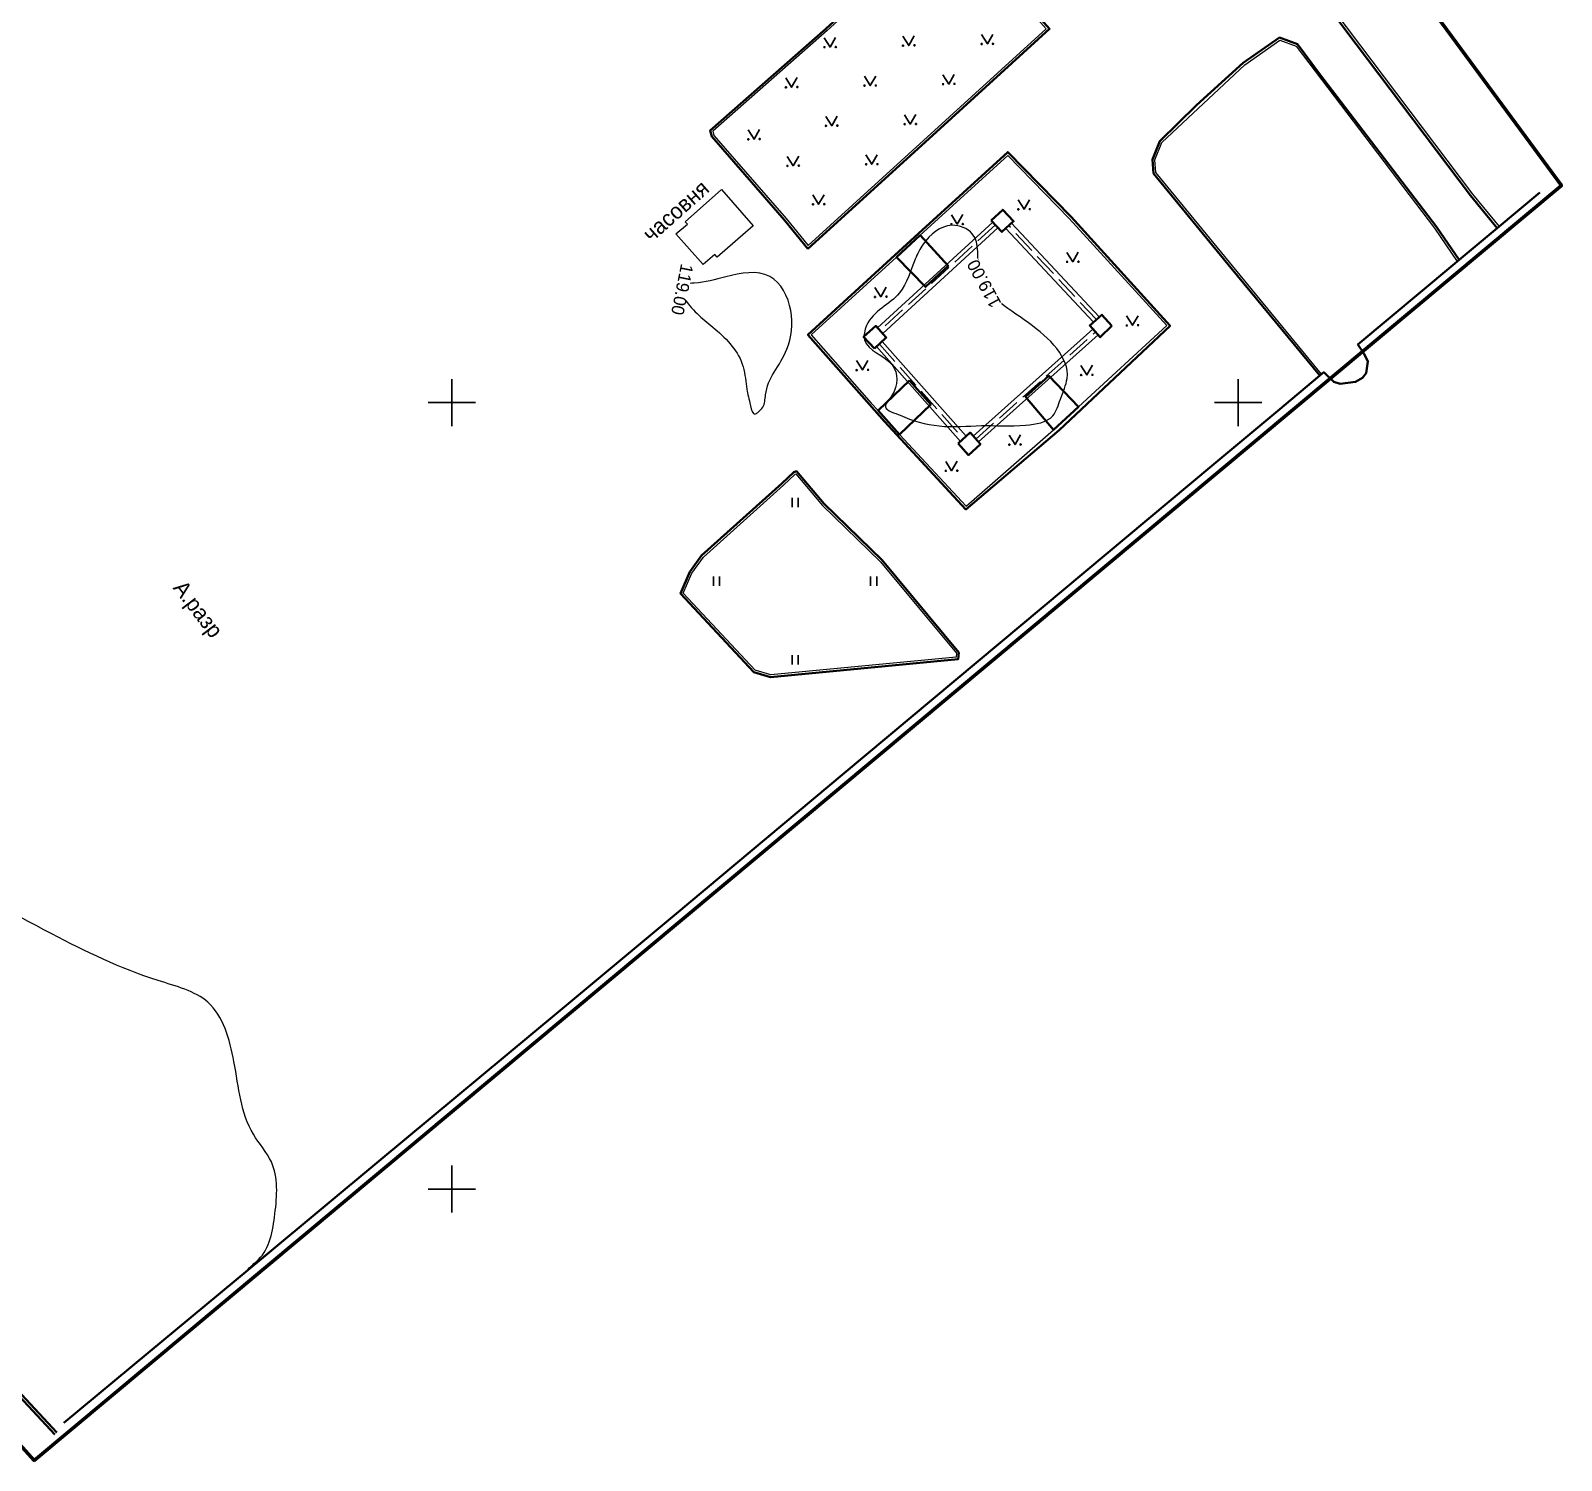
# Model space of a CAD drawing. Header units: millimetres. Extents: x 2326659 to 2326921, y 353133 to 353431.
# Drawn here: x 2326823.2 to 2326920.6, y 353132.7 to 353223.7 of the extents above; entities that cross this region are included whole.
import ezdxf

# ---------------------------------------------------------------- set-up
doc = ezdxf.new("R2010")
doc.units = ezdxf.units.MM
doc.linetypes.add('g_03x1', pattern=[4, 3, -1])
for name, color, linetype in [('03_Здания и строения', 7, 'Continuous'), ('06_Инженерно-технические сооружения', 7, 'Continuous'), ('10_Границы покрытий и угодий', 7, 'Continuous'), ('13_Растительность', 7, 'Continuous'), ('14_Ограждения', 7, 'Continuous'), ('19_Горизонтали', 7, 'Continuous'), ('pl_Планшетная_сетка', 7, 'Continuous')]:
    doc.layers.add(name, color=color, linetype=linetype)
doc.layers.add('0_ГРАНИЦЫ ПРОЕКТИРОВАНИЯ_Ном._пера__44', color=7, linetype='Continuous', lineweight=60, true_color=0x029e21)
doc.styles.add('pragmai.shx', font='pragmai.shx')

# ---------------------------------------------------------------- blocks, each defined once
blk = doc.blocks.new('BL_333')
at = {"color": 0}
for p, q in [((0, -1.5), (0, 1.5)), ((-1.5, 0), (1.5, 0))]:
    blk.add_line(p, q, dxfattribs=at)

msp = doc.modelspace()

# ---------------------------------------------------------------- linework, layer by layer
at = {"layer": '03_Здания и строения', "color": 7, "linetype": 'Continuous', "lineweight": 20, "ltscale": 0.5, "transparency": 33554559}
msp.add_polyline3d([(2326867.14, 353213.55, 119.85), (2326869.16, 353211.24, 119.74), (2326866.87, 353209.25, 119.42), (2326866.725, 353209.422, 119.331), (2326865.97, 353208.79, 118.94), (2326864.25, 353210.73, 118.99), (2326864.98, 353211.341, 119.432), (2326864.84, 353211.5, 119.53), (2326867.14, 353213.55, 119.85)], dxfattribs=at)
at = {"layer": '06_Инженерно-технические сооружения', "color": 5, "linetype": 'Continuous', "lineweight": 20, "ltscale": 0.5, "flags": 128}
for points, elevation in [([(2326901.452, 353236.65), (2326899.215, 353234.158), (2326906.091, 353224.936), (2326914.898, 353213.263), (2326916.59, 353211.195)], 118.91), ([(2326872.656, 353209.988), (2326879.989, 353216.661), (2326887.799, 353223.771), (2326881.619, 353230.717), (2326873.87, 353223.658), (2326866.589, 353217.249), (2326866.656, 353216.992), (2326871.255, 353211.707), (2326872.656, 353209.988)], 118.89), ([(2326905.307, 353201.818), (2326894.766, 353214.629), (2326894.702, 353215.437), (2326895.137, 353216.544), (2326900.415, 353221.483), (2326902.652, 353223.042), (2326903.677, 353222.664), (2326912.478, 353211.092), (2326913.93, 353208.972)], 118.822), ([(2326864.716, 353187.891), (2326865.251, 353189.165), (2326865.992, 353190.169), (2326871.092, 353194.75), (2326871.82, 353195.449), (2326871.862, 353195.464), (2326873.56, 353193.457), (2326877.26, 353189.878), (2326882.088, 353184.062), (2326882.057, 353183.818), (2326870.284, 353182.695), (2326869.291, 353182.994), (2326864.716, 353187.891)], 118.7)]:
    msp.add_lwpolyline(points, dxfattribs=dict(at, elevation=elevation))
at = {"layer": '06_Инженерно-технические сооружения', "color": 7, "linetype": 'Continuous', "lineweight": 20, "ltscale": 0.5, "transparency": 33554559, "flags": 128}
for points, elevation in [([(2326901.452, 353236.65), (2326899.215, 353234.158), (2326906.091, 353224.936), (2326914.898, 353213.263), (2326916.59, 353211.195)], 118.91), ([(2326872.656, 353209.988), (2326879.989, 353216.661), (2326887.799, 353223.771), (2326881.619, 353230.717), (2326873.87, 353223.658), (2326866.589, 353217.249), (2326866.656, 353216.992), (2326871.255, 353211.707), (2326872.656, 353209.988)], 118.89), ([(2326905.307, 353201.818), (2326894.766, 353214.629), (2326894.702, 353215.437), (2326895.137, 353216.544), (2326900.415, 353221.483), (2326902.652, 353223.042), (2326903.677, 353222.664), (2326912.478, 353211.092), (2326913.93, 353208.972)], 118.822), ([(2326882.702, 353193.417), (2326888.26, 353198.27), (2326889.85, 353199.74), (2326895.46, 353204.898), (2326889.261, 353211.707), (2326885.344, 353215.721), (2326879.782, 353210.636), (2326878.27, 353209.254), (2326872.85, 353204.299), (2326876.662, 353199.969), (2326877.1, 353199.5), (2326878.46, 353197.98), (2326882.702, 353193.417)], 118.99), ([(2326864.716, 353187.891), (2326865.251, 353189.165), (2326865.992, 353190.169), (2326871.092, 353194.75), (2326871.82, 353195.449), (2326871.862, 353195.464), (2326873.56, 353193.457), (2326877.26, 353189.878), (2326882.088, 353184.062), (2326882.057, 353183.818), (2326870.284, 353182.695), (2326869.291, 353182.994), (2326864.716, 353187.891)], 118.7)]:
    msp.add_lwpolyline(points, dxfattribs=dict(at, elevation=elevation))
at = {"layer": '10_Границы покрытий и угодий', "color": 1, "linetype": 'Continuous', "lineweight": 35, "ltscale": 0.5, "elevation": 118.672, "flags": 128}
msp.add_lwpolyline([(2326781.854, 353260.762), (2326777.857, 353266.181), (2326765.779, 353281.529), (2326757.118, 353292.489), (2326749.697, 353302.11), (2326741.285, 353313.073), (2326740.384, 353314.327), (2326738.39, 353315.588), (2326736.985, 353316.107), (2326734.352, 353315.953), (2326732.623, 353314.991), (2326730.268, 353312.994), (2326725.189, 353308.495), (2326714.679, 353299.255), (2326703.329, 353289.305), (2326693.556, 353280.557), (2326693.155, 353278.428), (2326693.611, 353276.783), (2326694.775, 353275.024), (2326697.645, 353271.74), (2326778.005, 353184.898), (2326824.883, 353134.52)], dxfattribs=at)
at = {"layer": '10_Границы покрытий и угодий', "color": 7, "linetype": 'Continuous', "lineweight": 35, "ltscale": 0.5, "transparency": 33554559, "elevation": 118.672, "flags": 128}
msp.add_lwpolyline([(2326781.854, 353260.762), (2326777.857, 353266.181), (2326765.779, 353281.529), (2326757.118, 353292.489), (2326749.697, 353302.11), (2326741.285, 353313.073), (2326740.384, 353314.327), (2326738.39, 353315.588), (2326736.985, 353316.107), (2326734.352, 353315.953), (2326732.623, 353314.991), (2326730.268, 353312.994), (2326725.189, 353308.495), (2326714.679, 353299.255), (2326703.329, 353289.305), (2326693.556, 353280.557), (2326693.155, 353278.428), (2326693.611, 353276.783), (2326694.775, 353275.024), (2326697.645, 353271.74), (2326778.005, 353184.898), (2326824.883, 353134.52)], dxfattribs=at)
at = {"layer": '10_Границы покрытий и угодий', "color": 1, "linetype": 'Continuous', "lineweight": 35, "ltscale": 0.5}
msp.add_polyline3d([(2326824.751, 353134.397, 118.672), (2326777.873, 353184.776, 118.672), (2326697.511, 353271.62, 118.672), (2326694.632, 353274.915, 118.672), (2326693.445, 353276.707, 118.672), (2326692.97, 353278.42, 118.672), (2326693.39, 353280.65, 118.32), (2326703.21, 353289.44, 118.5), (2326714.56, 353299.39, 118.72), (2326725.07, 353308.63, 118.98), (2326730.15, 353313.13, 119.14), (2326732.52, 353315.14, 119.23), (2326734.3, 353316.13, 119.26), (2326737.012, 353316.289, 119.401), (2326738.47, 353315.75, 119.33), (2326740.51, 353314.46, 119.33), (2326741.43, 353313.18, 119.29), (2326749.84, 353302.22, 119.18), (2326757.26, 353292.6, 119.07), (2326765.92, 353281.64, 118.99), (2326778, 353266.29, 118.71), (2326781.999, 353260.869, 118.672)], dxfattribs=at)
at = {"layer": '10_Границы покрытий и угодий', "color": 7, "linetype": 'Continuous', "lineweight": 35, "ltscale": 0.5, "transparency": 33554559}
for points in [[(2326824.751, 353134.397, 118.672), (2326777.873, 353184.776, 118.672), (2326697.511, 353271.62, 118.672), (2326694.632, 353274.915, 118.672), (2326693.445, 353276.707, 118.672), (2326692.97, 353278.42, 118.672), (2326693.39, 353280.65, 118.32), (2326703.21, 353289.44, 118.5), (2326714.56, 353299.39, 118.72), (2326725.07, 353308.63, 118.98), (2326730.15, 353313.13, 119.14), (2326732.52, 353315.14, 119.23), (2326734.3, 353316.13, 119.26), (2326737.012, 353316.289, 119.401), (2326738.47, 353315.75, 119.33), (2326740.51, 353314.46, 119.33), (2326741.43, 353313.18, 119.29), (2326749.84, 353302.22, 119.18), (2326757.26, 353292.6, 119.07), (2326765.92, 353281.64, 118.99), (2326778, 353266.29, 118.71), (2326781.999, 353260.869, 118.672)], [(2326901.34, 353236.75, 118.91), (2326899.022, 353234.166, 118.819), (2326905.13, 353225.97, 118.75), (2326907.51, 353222.79, 118.71), (2326914.78, 353213.17, 118.67), (2326916.475, 353211.099, 118.681), (2326914.046, 353209.069, 118.695), (2326912.6, 353211.18, 118.71), (2326905.18, 353220.9, 118.77), (2326903.77, 353222.79, 118.79), (2326902.63, 353223.21, 118.82), (2326900.32, 353221.6, 118.84), (2326897.35, 353218.92, 118.84), (2326895.01, 353216.63, 118.85), (2326894.55, 353215.46, 118.82), (2326894.62, 353214.57, 118.75), (2326899.56, 353208.54, 118.67), (2326905.193, 353201.721, 118.822)], [(2326872.64, 353209.77, 118.99), (2326871.14, 353211.61, 118.94), (2326866.52, 353216.92, 118.86), (2326866.42, 353217.3, 118.89), (2326873.77, 353223.77, 118.95), (2326881.63, 353230.93, 118.95), (2326888.01, 353223.76, 118.87), (2326880.09, 353216.55, 118.98), (2326872.64, 353209.77, 118.99)], [(2326878.169, 353209.365, 118.97), (2326879.68, 353210.747, 118.99), (2326885.35, 353215.93, 118.97), (2326889.37, 353211.81, 118.83), (2326895.67, 353204.89, 118.82), (2326888.62, 353198.24, 118.87), (2326882.69, 353193.21, 118.89), (2326877.5, 353198.8, 118.89), (2326876.55, 353199.87, 118.88), (2326872.64, 353204.31, 118.99), (2326878.169, 353209.365, 118.97)], [(2326825.33, 353135.13, 117.78), (2326830.68, 353139.58, 117.85), (2326838.03, 353145.66, 118.03), (2326845.49, 353151.87, 118.22), (2326856.66, 353161.15, 118.53), (2326864.16, 353167.41, 118.75), (2326874.94, 353176.43, 118.91), (2326886.17, 353185.82, 118.97), (2326898.33, 353195.99, 118.89), (2326902.53, 353199.47, 118.84), (2326905.193, 353201.721, 118.822), (2326905.44, 353201.93, 118.82), (2326906.09, 353201.33, 118.78), (2326906.48, 353201.19, 118.86), (2326907.457, 353201.327, 0), (2326907.899, 353201.572, 0), (2326908.135, 353201.866, 0), (2326908.25, 353202.61, 118.87), (2326908.01, 353203.11, 118.8), (2326907.61, 353203.69, 118.81), (2326913.64, 353208.73, 118.79), (2326914.046, 353209.069, 118.695), (2326916.475, 353211.099, 118.681), (2326919.18, 353213.36, 118.89)], [(2326884.3, 353211.57, 119), (2326885.03, 353212.26, 119.03), (2326885.715, 353211.533, 118.931), (2326884.974, 353210.852, 118.947), (2326884.3, 353211.57, 119)], [(2326878.273, 353209.257, 118.99), (2326880.106, 353207.353, 119.03), (2326881.558, 353208.692, 119.03), (2326879.782, 353210.636, 118.99), (2326878.273, 353209.257, 118.99)], [(2326891.96, 353204.88, 119), (2326891.23, 353204.16, 119.01), (2326890.556, 353204.905, 118.995), (2326891.33, 353205.59, 118.98), (2326891.96, 353204.88, 119)], [(2326876.88, 353203.45, 118.97), (2326876.18, 353204.18, 119.03), (2326876.95, 353204.88, 119), (2326877.625, 353204.134, 119.012), (2326876.88, 353203.45, 118.97)], [(2326879.1, 353201.404, 119.04), (2326880.455, 353199.879, 119.05), (2326878.46, 353197.98, 118.96), (2326877.1, 353199.5, 118.99), (2326879.1, 353201.404, 119.04)], [(2326888.26, 353198.27, 119), (2326889.85, 353199.74, 118.98), (2326887.963, 353201.699, 119.04), (2326886.473, 353200.367, 119.02), (2326888.26, 353198.27, 119)], [(2326882.19, 353197.39, 119.08), (2326882.86, 353196.66, 119.11), (2326883.61, 353197.36, 119.07), (2326882.947, 353198.099, 118.996), (2326882.19, 353197.39, 119.08)], [(2326877.37, 353189.98, 118.86), (2326873.67, 353193.56, 118.88), (2326871.91, 353195.64, 118.9), (2326871.74, 353195.58, 118.89), (2326870.99, 353194.86, 118.91), (2326865.88, 353190.27, 118.95), (2326865.12, 353189.24, 118.71), (2326864.54, 353187.86, 118.7), (2326869.209, 353182.862, 118.861), (2326870.269, 353182.542, 118.883), (2326882.191, 353183.68, 118.95), (2326882.245, 353184.108, 118.948), (2326877.37, 353189.98, 118.86)]]:
    msp.add_polyline3d(points, dxfattribs=at)
at = {"layer": '10_Границы покрытий и угодий', "color": 5, "linetype": 'Continuous', "lineweight": 35, "ltscale": 0.5}
for points in [[(2326901.34, 353236.75, 118.91), (2326899.022, 353234.166, 118.819), (2326905.13, 353225.97, 118.75), (2326907.51, 353222.79, 118.71), (2326914.78, 353213.17, 118.67), (2326916.475, 353211.099, 118.681)], [(2326872.64, 353209.77, 118.99), (2326871.14, 353211.61, 118.94), (2326866.52, 353216.92, 118.86), (2326866.42, 353217.3, 118.89), (2326873.77, 353223.77, 118.95), (2326881.63, 353230.93, 118.95), (2326888.01, 353223.76, 118.87), (2326880.09, 353216.55, 118.98), (2326872.64, 353209.77, 118.99)], [(2326914.046, 353209.069, 118.695), (2326912.6, 353211.18, 118.71), (2326905.18, 353220.9, 118.77), (2326903.77, 353222.79, 118.79), (2326902.63, 353223.21, 118.82), (2326900.32, 353221.6, 118.84), (2326897.35, 353218.92, 118.84), (2326895.01, 353216.63, 118.85), (2326894.55, 353215.46, 118.82), (2326894.62, 353214.57, 118.75), (2326899.56, 353208.54, 118.67), (2326905.193, 353201.721, 118.822)], [(2326877.37, 353189.98, 118.86), (2326873.67, 353193.56, 118.88), (2326871.91, 353195.64, 118.9), (2326871.74, 353195.58, 118.89), (2326870.99, 353194.86, 118.91), (2326865.88, 353190.27, 118.95), (2326865.12, 353189.24, 118.71), (2326864.54, 353187.86, 118.7), (2326869.209, 353182.862, 118.861), (2326870.269, 353182.542, 118.883), (2326882.191, 353183.68, 118.95), (2326882.245, 353184.108, 118.948), (2326877.37, 353189.98, 118.86)]]:
    msp.add_polyline3d(points, dxfattribs=at)
at = {"layer": '13_Растительность', "ltscale": 0.5, "transparency": 33554559, "flags": 128}
for points in [[(2326874.4, 353223.212), (2326874.051, 353222.605), (2326873.677, 353223.198)], [(2326879.4, 353223.312), (2326879.05, 353222.705), (2326878.676, 353223.298)], [(2326884.399, 353223.412), (2326884.049, 353222.805), (2326883.676, 353223.398)], [(2326881.949, 353220.863), (2326881.6, 353220.255), (2326881.226, 353220.848)], [(2326871.951, 353220.662), (2326871.601, 353220.055), (2326871.227, 353220.648)], [(2326876.95, 353220.762), (2326876.6, 353220.155), (2326876.227, 353220.748)], [(2326874.501, 353218.213), (2326874.151, 353217.606), (2326873.777, 353218.198)], [(2326879.5, 353218.313), (2326879.15, 353217.706), (2326878.776, 353218.298)], [(2326869.561, 353217.356), (2326869.211, 353216.749), (2326868.838, 353217.342)], [(2326872.051, 353215.663), (2326871.701, 353215.056), (2326871.328, 353215.649)], [(2326877.05, 353215.763), (2326876.701, 353215.156), (2326876.327, 353215.749)], [(2326873.672, 353213.218), (2326873.322, 353212.61), (2326872.948, 353213.203)], [(2326886.734, 353212.899), (2326886.384, 353212.292), (2326886.01, 353212.885)], [(2326882.482, 353211.961), (2326882.132, 353211.354), (2326881.759, 353211.947)], [(2326889.833, 353209.566), (2326889.483, 353208.959), (2326889.109, 353209.551)], [(2326877.621, 353207.334), (2326877.271, 353206.727), (2326876.897, 353207.319)], [(2326893.629, 353205.521), (2326893.279, 353204.914), (2326892.906, 353205.507)], [(2326876.455, 353202.681), (2326876.105, 353202.074), (2326875.731, 353202.667)], [(2326890.726, 353202.37), (2326890.376, 353201.763), (2326890.002, 353202.355)], [(2326886.157, 353197.941), (2326885.808, 353197.334), (2326885.434, 353197.927)], [(2326882.123, 353196.277), (2326881.774, 353195.669), (2326881.4, 353196.262)], [(2326871.627, 353193.345), (2326871.627, 353193.945)], [(2326872.027, 353193.345), (2326872.027, 353193.945)], [(2326866.627, 353188.345), (2326866.627, 353188.945)], [(2326867.027, 353188.345), (2326867.027, 353188.945)], [(2326876.627, 353188.345), (2326876.627, 353188.945)], [(2326877.027, 353188.345), (2326877.027, 353188.945)], [(2326871.627, 353183.345), (2326871.627, 353183.945)], [(2326872.027, 353183.345), (2326872.027, 353183.945)]]:
    msp.add_lwpolyline(points, dxfattribs=at)
at = {"layer": '13_Растительность', "ltscale": 0.5, "transparency": 33554559}
for centre in [(2326883.688, 353222.798), (2326884.411, 353222.812), (2326873.689, 353222.598), (2326874.412, 353222.612), (2326878.688, 353222.698), (2326879.412, 353222.712), (2326871.24, 353220.048), (2326871.963, 353220.062), (2326876.239, 353220.148), (2326876.962, 353220.163), (2326881.238, 353220.248), (2326881.961, 353220.263), (2326873.789, 353217.598), (2326874.513, 353217.613), (2326878.788, 353217.699), (2326879.512, 353217.713), (2326868.85, 353216.742), (2326869.573, 353216.756), (2326871.34, 353215.049), (2326872.063, 353215.063), (2326876.339, 353215.149), (2326877.062, 353215.163), (2326872.96, 353212.603), (2326873.684, 353212.618), (2326886.022, 353212.285), (2326886.746, 353212.299), (2326881.771, 353211.347), (2326882.494, 353211.361), (2326889.122, 353208.952), (2326889.845, 353208.966), (2326876.909, 353206.719), (2326877.633, 353206.734), (2326892.918, 353204.907), (2326893.641, 353204.921), (2326875.743, 353202.067), (2326876.467, 353202.081), (2326890.014, 353201.756), (2326890.738, 353201.77), (2326885.446, 353197.327), (2326886.169, 353197.341), (2326881.412, 353195.662), (2326882.135, 353195.677)]:
    msp.add_circle(centre, 0.0375, dxfattribs=at)
at = {"layer": '14_Ограждения', "color": 7, "linetype": 'g_03x1', "lineweight": 20, "ltscale": 0.5, "transparency": 33554559, "flags": 128}
for points in [[(2326884.557, 353211.296), (2326877.225, 353204.576)], [(2326890.979, 353205.279), (2326885.403, 353211.246)], [(2326883.32, 353197.684), (2326890.931, 353204.49)], [(2326877.181, 353203.726), (2326882.519, 353197.698)]]:
    msp.add_lwpolyline(points, dxfattribs=at)
at = {"layer": '14_Ограждения', "color": 7, "linetype": 'Continuous', "lineweight": 20, "ltscale": 0.5, "transparency": 33554559}
for points in [[(2326884.388, 353211.48, 118.961), (2326877.056, 353204.761, 119.006)], [(2326884.726, 353211.112, 118.961), (2326877.393, 353204.392, 119.006)], [(2326891.162, 353205.45, 118.912), (2326885.585, 353211.417, 118.937)], [(2326890.796, 353205.108, 118.912), (2326885.22, 353211.075, 118.937)], [(2326883.153, 353197.87, 118.984), (2326890.764, 353204.677, 118.927)], [(2326883.487, 353197.497, 118.984), (2326891.098, 353204.304, 118.927)], [(2326876.993, 353203.56, 118.997), (2326882.332, 353197.532, 118.98)], [(2326877.368, 353203.892, 118.997), (2326882.706, 353197.864, 118.98)]]:
    msp.add_polyline3d(points, dxfattribs=at)
at = {"layer": '19_Горизонтали', "color": 42, "linetype": 'Continuous', "lineweight": 20, "ltscale": 0.5, "transparency": 33554559}
for points, start_tangent, end_tangent in [([(2326878.503, 353199.194, 119), (2326877.58, 353199.722, 119), (2326877.981, 353200.451, 119), (2326877.997, 353202.391, 119), (2326876.244, 353203.995, 119), (2326876.367, 353204.906, 119), (2326878.456, 353206.971, 119), (2326879.462, 353209.128, 119), (2326879.968, 353210.066, 119), (2326881.802, 353211.272, 119), (2326883.092, 353210.736, 119), (2326883.515, 353208.311, 119), (2326886.659, 353205.077, 119), (2326889.12, 353201.542, 119), (2326888.691, 353200.223, 119), (2326888.211, 353199.162, 119), (2326886.482, 353198.566, 119), (2326883.671, 353198.534, 119), (2326880.992, 353198.516, 119), (2326878.503, 353199.194, 119)], (-0.915981, 0.401221), (-0.915981, 0.401221)), ([(2326870.492, 353201.926, 119), (2326869.945, 353200.498, 119), (2326869.771, 353199.705, 119), (2326869.453, 353199.38, 119), (2326869.271, 353199.27, 119), (2326868.993, 353199.801, 119), (2326868.752, 353200.852, 119), (2326868.524, 353202.273, 119), (2326866.732, 353204.677, 119), (2326864.808, 353206.576, 119), (2326864.61, 353207.169, 119), (2326864.815, 353207.472, 119), (2326865.408, 353207.595, 119), (2326867.423, 353208.001, 119), (2326870.214, 353208.02, 119), (2326871.553, 353205.85, 119), (2326871.289, 353203.393, 119), (2326870.492, 353201.926, 119)], (-0.540884, -0.841097), (-0.540884, -0.841097))]:
    msp.add_spline(points, degree=3, dxfattribs=dict(at, start_tangent=start_tangent, end_tangent=end_tangent))
msp.add_open_spline([(2326836.805, 353144.647, 118), (2326836.909, 353144.76, 118), (2326837.179, 353145.081, 118), (2326838.373, 353145.951, 118), (2326838.815, 353148.509, 118), (2326839.02, 353151.478, 118), (2326836.605, 353154.133, 118), (2326836.36, 353157.821, 118), (2326835.105, 353162.242, 118), (2326829.882, 353163.527, 118), (2326824.062, 353166.406, 118), (2326817.73, 353169.943, 118), (2326812.628, 353173.647, 118), (2326810.262, 353177.542, 118), (2326807.95, 353180.779, 118), (2326806.962, 353184.421, 118), (2326806.144, 353187.28, 118), (2326807.819, 353190.046, 118), (2326805.527, 353190.505, 118), (2326803.937, 353189.711, 118), (2326803.042, 353191.244, 118), (2326801.861, 353192.639, 118), (2326800.254, 353194.569, 118), (2326798.358, 353196.591, 118), (2326798.441, 353197.867, 118), (2326798.476, 353198.075, 118)], degree=3, knots=[0, 0, 0, 0, 0.463322, 1.255825, 4.335181, 7.645898, 9.749911, 14.522437, 18.647495, 22.099582, 29.484773, 38.555332, 43.784979, 48.088997, 52.107867, 55.628438, 59.261204, 61.138865, 62.847399, 64.366933, 65.89122, 67.233307, 70.069745, 73.634217, 74.314871, 74.314871, 74.314871, 74.314871], dxfattribs=at)

# ---------------------------------------------------------------- block references
at = {"layer": 'pl_Планшетная_сетка', "color": 104}
for p in [(2326850, 353200), (2326900, 353200), (2326850, 353150)]:
    msp.add_blockref('BL_333', p, dxfattribs=at)

# ---------------------------------------------------------------- texts
at = {"layer": '10_Границы покрытий и угодий', "color": 7, "lineweight": 20, "ltscale": 0.5, "transparency": 33554559, "char_height": 1, "attachment_point": 4, "style": 'pragmai.shx'}
for s, insert, rotation in [('\\A1;часовня', (2326862.361, 353210.514, 118.1), 41.53682), ('\\A1;А.разр', (2326832.506, 353188.417, 118.1), 307.37661)]:
    msp.add_mtext(s, dxfattribs=dict(at, insert=insert, rotation=rotation))

# ---------------------------------------------------------------- next in the draw order: texts
at = {"layer": '19_Горизонтали', "color": 42, "transparency": 33554559, "char_height": 0.8, "attachment_point": 5, "style": 'pragmai.shx', "bg_fill": 3, "box_fill_scale": 1, "bg_fill_color": 1, "bg_fill_transparency": 0}
for insert, rotation in [((2326883.844, 353207.562), 118.4186), ((2326864.642, 353207.189), 258.58954)]:
    msp.add_mtext('119.00', dxfattribs=dict(at, insert=insert, rotation=rotation))

# ---------------------------------------------------------------- next in the draw order: linework, layer by layer
at = {"layer": '06_Инженерно-технические сооружения', "color": 5, "linetype": 'Continuous', "lineweight": 20, "ltscale": 0.5, "elevation": 118.99, "flags": 128}
msp.add_lwpolyline([(2326882.702, 353193.417), (2326888.26, 353198.27), (2326889.85, 353199.74), (2326895.46, 353204.898), (2326889.261, 353211.707), (2326885.344, 353215.721), (2326879.782, 353210.636), (2326878.27, 353209.254), (2326872.85, 353204.299), (2326876.662, 353199.969), (2326877.1, 353199.5), (2326878.46, 353197.98), (2326882.702, 353193.417)], dxfattribs=at)
at = {"layer": '0_ГРАНИЦЫ ПРОЕКТИРОВАНИЯ_Ном._пера__44', "color": 104, "lineweight": 60, "true_color": 0x029e21, "flags": 128}
msp.add_lwpolyline([(2326801.706, 353364.87), (2326834.706, 353322.27), (2326883.092, 353258.822), (2326890.005, 353250.452), (2326893.858, 353246.024), (2326902.034, 353238.653), (2326905.457, 353234.133), (2326910.358, 353227.661), (2326920.551, 353213.801), (2326823.434, 353132.745), (2326810.726, 353146.848)], dxfattribs=at)
at = {"layer": '10_Границы покрытий и угодий', "color": 5, "linetype": 'Continuous', "lineweight": 35, "ltscale": 0.5}
msp.add_polyline3d([(2326878.169, 353209.365, 118.97), (2326879.68, 353210.747, 118.99), (2326885.35, 353215.93, 118.97), (2326889.37, 353211.81, 118.83), (2326895.67, 353204.89, 118.82), (2326888.62, 353198.24, 118.87), (2326882.69, 353193.21, 118.89), (2326877.5, 353198.8, 118.89), (2326876.55, 353199.87, 118.88), (2326872.64, 353204.31, 118.99), (2326878.169, 353209.365, 118.97)], dxfattribs=at)

doc.saveas('drawing.dxf')
